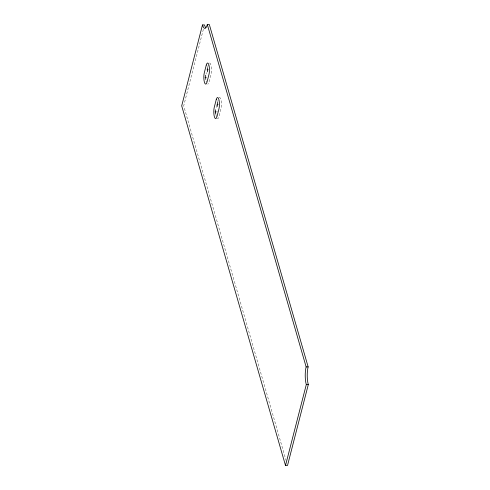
<?xml version="1.0" encoding="UTF-8"?>
<svg xmlns="http://www.w3.org/2000/svg" width="490" height="490" viewBox="0 0 490 490"><rect width="100%" height="100%" fill="white"/><g stroke="black" fill="none" stroke-linecap="round" stroke-linejoin="round"><path stroke-width="0.37" stroke-dasharray="2.45 1.84" d="M203.362 29.339L183.701 105.84L286.025 460.343M207.742 67.167L208.275 65.109M216.825 105.117L216.298 107.175A6.774 1.844 89.8 0 0 216.017 108.602M217.707 101.687L218.062 100.315M217.076 111.898L217.646 111.849M209.561 63.008A6.774 1.844 89.8 0 1 211.3 67.038A6.774 1.844 89.8 0 1 210.97 74.456L209.034 82.002A6.774 1.844 89.8 0 1 207.748 84.102M206.419 82.234A6.774 1.844 89.8 0 1 206.112 80.856M206.051 74.082A6.774 1.844 89.8 0 1 206.333 72.655M219.048 97.804A6.774 1.844 89.8 0 1 221.149 100.775A6.774 1.844 89.8 0 1 220.935 108.976L218.993 116.522A6.774 1.844 89.8 0 1 217.229 118.433M216.384 116.755A6.774 1.844 89.8 0 1 215.931 114.317"/><path stroke-width="0.73" d="M202.486 24.929L181.698 105.846L285.505 465.5L287.514 465.494L308.302 384.583A12.507 3.405 89.8 0 1 308.143 366.894L209.316 24.5L207.307 24.506A12.507 3.405 89.8 0 1 202.486 24.929L204.495 24.923A12.507 3.405 89.8 0 0 205.629 27.538M285.505 465.5L306.299 384.589A12.507 3.405 89.8 0 1 306.134 366.9L207.307 24.506M207.05 69.837L208.183 69.739M205.108 77.383L206.241 77.285M217.009 104.358L218.148 104.26M215.073 111.904L216.206 111.806M306.134 366.9L308.143 366.894M306.299 384.589L308.302 384.583M217.56 102.226L217.597 106.391M215.618 109.772L215.661 113.937M207.595 67.706L207.638 71.871M205.659 75.252L205.696 79.417M206.266 65.115L204.324 72.661A6.774 1.844 89.8 0 0 204.416 82.24A6.774 1.844 89.8 0 0 207.025 82.008L208.967 74.462A6.774 1.844 89.8 0 0 208.875 64.882A6.774 1.844 89.8 0 0 206.266 65.115M216.231 99.635L214.289 107.181A6.774 1.844 89.8 0 0 214.381 116.761A6.774 1.844 89.8 0 0 216.99 116.528L218.926 108.982A6.774 1.844 89.8 0 0 218.84 99.403A6.774 1.844 89.8 0 0 216.231 99.635"/></g></svg>
